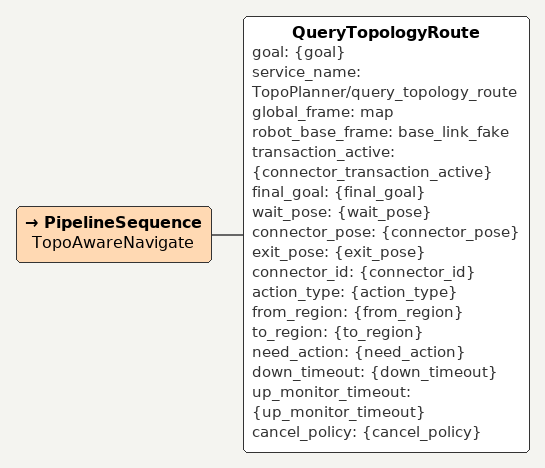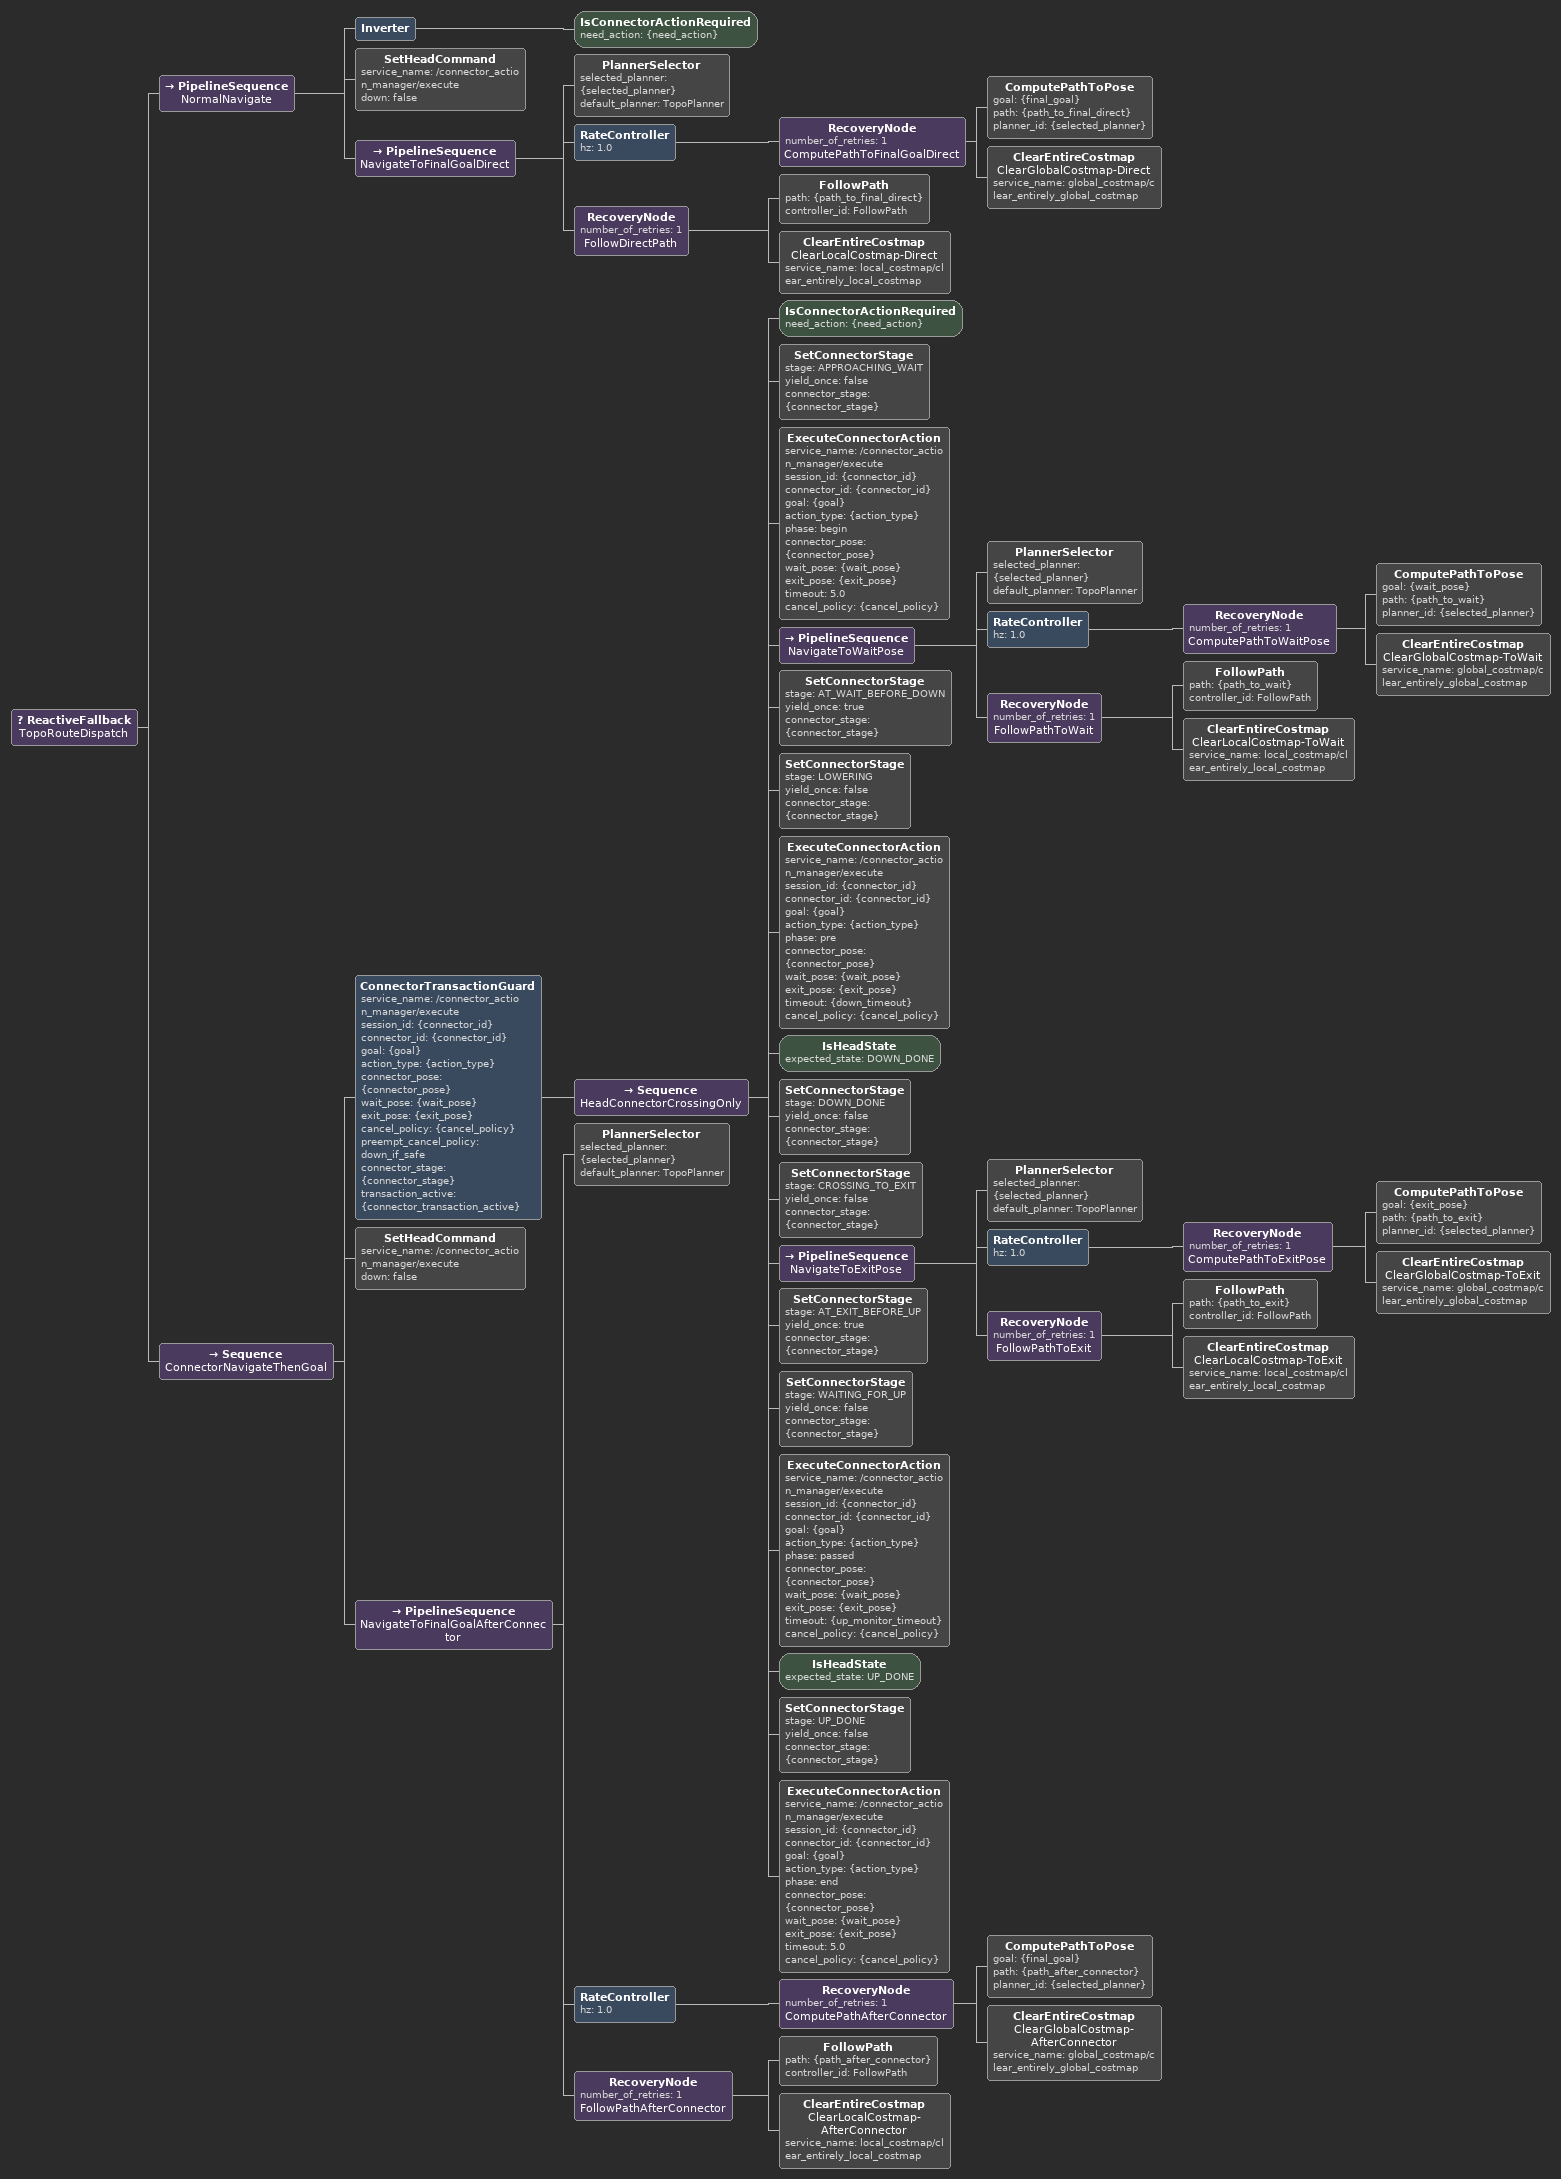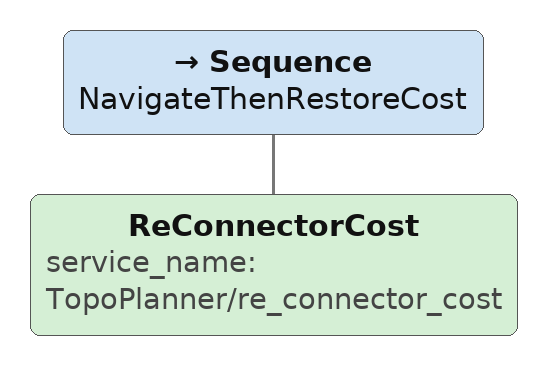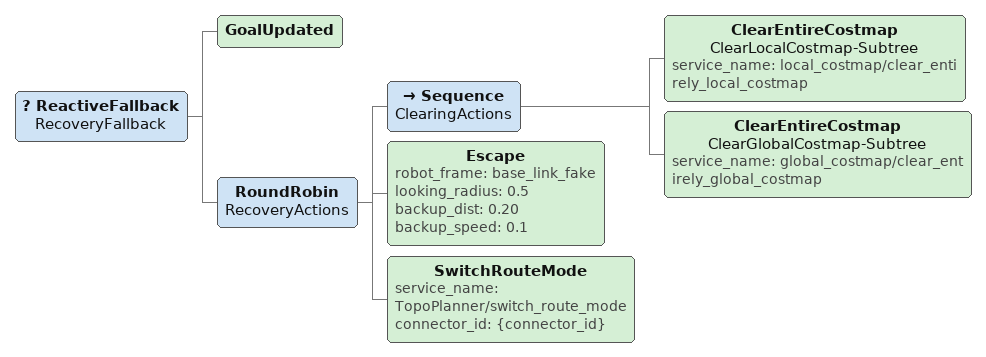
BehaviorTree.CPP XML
<PipelineSequence name="TopoAwareNavigate">
  <QueryTopologyRoute goal="{goal}" service_name="TopoPlanner/query_topology_route" global_frame="map" robot_base_frame="base_link_fake" transaction_active="{connector_transaction_active}" final_goal="{final_goal}" wait_pose="{wait_pose}" connector_pose="{connector_pose}" exit_pose="{exit_pose}" connector_id="{connector_id}" action_type="{action_type}" from_region="{from_region}" to_region="{to_region}" need_action="{need_action}" down_timeout="{down_timeout}" up_monitor_timeout="{up_monitor_timeout}" cancel_policy="{cancel_policy}"/>

</PipelineSequence>

<ReactiveFallback name="TopoRouteDispatch">
  <PipelineSequence name="NormalNavigate">
    <Inverter>
      <IsConnectorActionRequired need_action="{need_action}"/>
    </Inverter>

    <SetHeadCommand service_name="/connector_action_manager/execute" down="false"/>

    <PipelineSequence name="NavigateToFinalGoalDirect">
      <PlannerSelector selected_planner="{selected_planner}" default_planner="TopoPlanner"/>

      <RateController hz="1.0">
        <RecoveryNode number_of_retries="1" name="ComputePathToFinalGoalDirect">
          <ComputePathToPose goal="{final_goal}" path="{path_to_final_direct}" planner_id="{selected_planner}"/>
          <ClearEntireCostmap name="ClearGlobalCostmap-Direct" service_name="global_costmap/clear_entirely_global_costmap"/>
        </RecoveryNode>
      </RateController>

      <RecoveryNode number_of_retries="1" name="FollowDirectPath">
        <FollowPath path="{path_to_final_direct}" controller_id="FollowPath"/>
        <ClearEntireCostmap name="ClearLocalCostmap-Direct" service_name="local_costmap/clear_entirely_local_costmap"/>
      </RecoveryNode>
    </PipelineSequence>
  </PipelineSequence>

  <Sequence name="ConnectorNavigateThenGoal">
    <ConnectorTransactionGuard service_name="/connector_action_manager/execute" session_id="{connector_id}" connector_id="{connector_id}" goal="{goal}" action_type="{action_type}" connector_pose="{connector_pose}" wait_pose="{wait_pose}" exit_pose="{exit_pose}" cancel_policy="{cancel_policy}" preempt_cancel_policy="down_if_safe" connector_stage="{connector_stage}" transaction_active="{connector_transaction_active}">
      <Sequence name="HeadConnectorCrossingOnly">
        <IsConnectorActionRequired need_action="{need_action}"/>

        <SetConnectorStage stage="APPROACHING_WAIT" yield_once="false" connector_stage="{connector_stage}"/>

        <ExecuteConnectorAction service_name="/connector_action_manager/execute" session_id="{connector_id}" connector_id="{connector_id}" goal="{goal}" action_type="{action_type}" phase="begin" connector_pose="{connector_pose}" wait_pose="{wait_pose}" exit_pose="{exit_pose}" timeout="5.0" cancel_policy="{cancel_policy}"/>

        <PipelineSequence name="NavigateToWaitPose">
          <PlannerSelector selected_planner="{selected_planner}" default_planner="TopoPlanner"/>

          <RateController hz="1.0">
            <RecoveryNode number_of_retries="1" name="ComputePathToWaitPose">
              <ComputePathToPose goal="{wait_pose}" path="{path_to_wait}" planner_id="{selected_planner}"/>
              <ClearEntireCostmap name="ClearGlobalCostmap-ToWait" service_name="global_costmap/clear_entirely_global_costmap"/>
            </RecoveryNode>
          </RateController>

          <RecoveryNode number_of_retries="1" name="FollowPathToWait">
            <FollowPath path="{path_to_wait}" controller_id="FollowPath"/>
            <ClearEntireCostmap name="ClearLocalCostmap-ToWait" service_name="local_costmap/clear_entirely_local_costmap"/>
          </RecoveryNode>
        </PipelineSequence>

        <SetConnectorStage stage="AT_WAIT_BEFORE_DOWN" yield_once="true" connector_stage="{connector_stage}"/>

        <SetConnectorStage stage="LOWERING" yield_once="false" connector_stage="{connector_stage}"/>

        <ExecuteConnectorAction service_name="/connector_action_manager/execute" session_id="{connector_id}" connector_id="{connector_id}" goal="{goal}" action_type="{action_type}" phase="pre" connector_pose="{connector_pose}" wait_pose="{wait_pose}" exit_pose="{exit_pose}" timeout="{down_timeout}" cancel_policy="{cancel_policy}"/>

        <IsHeadState expected_state="DOWN_DONE"/>

        <SetConnectorStage stage="DOWN_DONE" yield_once="false" connector_stage="{connector_stage}"/>

        <SetConnectorStage stage="CROSSING_TO_EXIT" yield_once="false" connector_stage="{connector_stage}"/>

        <PipelineSequence name="NavigateToExitPose">
          <PlannerSelector selected_planner="{selected_planner}" default_planner="TopoPlanner"/>

          <RateController hz="1.0">
            <RecoveryNode number_of_retries="1" name="ComputePathToExitPose">
              <ComputePathToPose goal="{exit_pose}" path="{path_to_exit}" planner_id="{selected_planner}"/>
              <ClearEntireCostmap name="ClearGlobalCostmap-ToExit" service_name="global_costmap/clear_entirely_global_costmap"/>
            </RecoveryNode>
          </RateController>

          <RecoveryNode number_of_retries="1" name="FollowPathToExit">
            <FollowPath path="{path_to_exit}" controller_id="FollowPath"/>
            <ClearEntireCostmap name="ClearLocalCostmap-ToExit" service_name="local_costmap/clear_entirely_local_costmap"/>
          </RecoveryNode>
        </PipelineSequence>

        <SetConnectorStage stage="AT_EXIT_BEFORE_UP" yield_once="true" connector_stage="{connector_stage}"/>

        <SetConnectorStage stage="WAITING_FOR_UP" yield_once="false" connector_stage="{connector_stage}"/>

        <ExecuteConnectorAction service_name="/connector_action_manager/execute" session_id="{connector_id}" connector_id="{connector_id}" goal="{goal}" action_type="{action_type}" phase="passed" connector_pose="{connector_pose}" wait_pose="{wait_pose}" exit_pose="{exit_pose}" timeout="{up_monitor_timeout}" cancel_policy="{cancel_policy}"/>

        <IsHeadState expected_state="UP_DONE"/>

        <SetConnectorStage stage="UP_DONE" yield_once="false" connector_stage="{connector_stage}"/>

        <ExecuteConnectorAction service_name="/connector_action_manager/execute" session_id="{connector_id}" connector_id="{connector_id}" goal="{goal}" action_type="{action_type}" phase="end" connector_pose="{connector_pose}" wait_pose="{wait_pose}" exit_pose="{exit_pose}" timeout="5.0" cancel_policy="{cancel_policy}"/>
      </Sequence>
    </ConnectorTransactionGuard>

    <SetHeadCommand service_name="/connector_action_manager/execute" down="false"/>

    <PipelineSequence name="NavigateToFinalGoalAfterConnector">
      <PlannerSelector selected_planner="{selected_planner}" default_planner="TopoPlanner"/>

      <RateController hz="1.0">
        <RecoveryNode number_of_retries="1" name="ComputePathAfterConnector">
          <ComputePathToPose goal="{final_goal}" path="{path_after_connector}" planner_id="{selected_planner}"/>
          <ClearEntireCostmap name="ClearGlobalCostmap-AfterConnector" service_name="global_costmap/clear_entirely_global_costmap"/>
        </RecoveryNode>
      </RateController>

      <RecoveryNode number_of_retries="1" name="FollowPathAfterConnector">
        <FollowPath path="{path_after_connector}" controller_id="FollowPath"/>
        <ClearEntireCostmap name="ClearLocalCostmap-AfterConnector" service_name="local_costmap/clear_entirely_local_costmap"/>
      </RecoveryNode>
    </PipelineSequence>
  </Sequence>
</ReactiveFallback>

<Sequence name="NavigateThenRestoreCost">
  <ReConnectorCost service_name="TopoPlanner/re_connector_cost"/>
</Sequence>

<ReactiveFallback name="RecoveryFallback">
  <GoalUpdated/>
  <RoundRobin name="RecoveryActions">
    <Sequence name="ClearingActions">
      <ClearEntireCostmap name="ClearLocalCostmap-Subtree" service_name="local_costmap/clear_entirely_local_costmap"/>
      <ClearEntireCostmap name="ClearGlobalCostmap-Subtree" service_name="global_costmap/clear_entirely_global_costmap"/>
    </Sequence>

    <Escape robot_frame="base_link_fake" looking_radius="0.5" backup_dist="0.20" backup_speed="0.1"/>

    <SwitchRouteMode service_name="TopoPlanner/switch_route_mode" connector_id="{connector_id}"/>
  </RoundRobin>
</ReactiveFallback>
